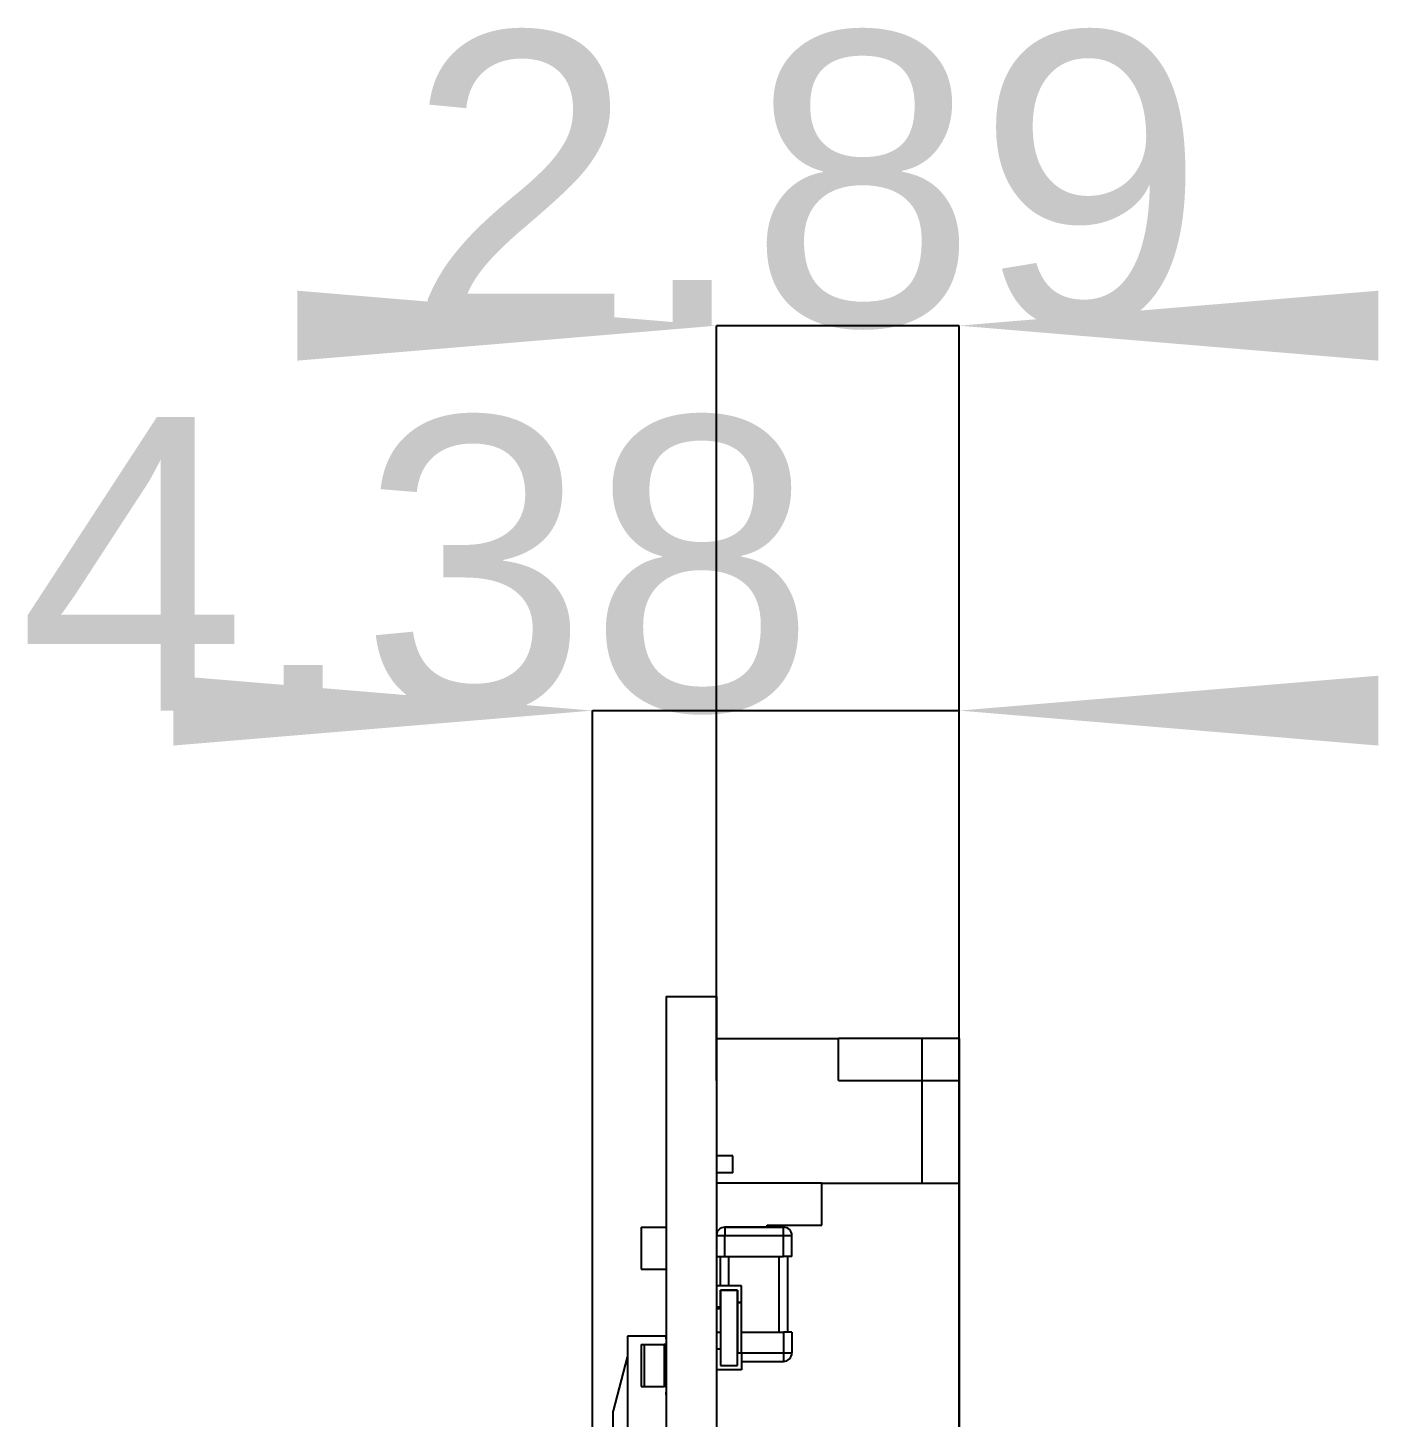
# Model space of a CAD drawing. Extents: x 78 to 182, y 87 to 136.
# Drawn here: x 165.7 to 181.81, y 118.93 to 135.5 of the extents above; entities that cross this region are included whole.
import ezdxf
from ezdxf.enums import TextEntityAlignment as Align

# ---------------------------------------------------------------- set-up
doc = ezdxf.new("R2010")
doc.units = 0
doc.layers.get('0').update_dxf_attribs({"linetype": 'CONTINUOUS'})
for name, color, linetype in [('Dimension006', 7, 'CONTINUOUS'), ('Dimension007', 7, 'CONTINUOUS'), ('View004', 7, 'CONTINUOUS')]:
    doc.layers.add(name, color=color, linetype=linetype)
doc.styles.get("Standard").update_dxf_attribs({"font": 'arial.ttf'})
doc.dimstyles.get("Standard").update_dxf_attribs({"dimscale": 0, "dimtxt": 2.5, "dimasz": 2.5, "dimexe": 1.25, "dimexo": 0.625, "dimtad": 1, "dimtxsty": 'STANDARD', "dimcen": 2.5, "dimazin": 3, "dimtfac": 1, "dimtmove": 0, "dimatfit": 3})

# ---------------------------------------------------------------- blocks, each defined once
blk = doc.blocks.new('*Dimension006')
at = {"color": 0}
for points in [[(168.918, 132.367), (168.918, 131.533), (173.918, 131.95)], [(181.812, 132.367), (181.812, 131.533), (176.812, 131.95)]]:
    blk.add_solid(points, dxfattribs=at)
at = {"layer": 'Dimension006'}
for p, q in [((173.918, 122.95), (173.918, 131.95)), ((176.812, 131.95), (173.918, 131.95)), ((176.812, 122.95), (176.812, 131.95))]:
    blk.add_line(p, q, dxfattribs=at)
blk.add_text('2.89', height=3.5, dxfattribs=at).set_placement((174.986, 131.95), align=Align.CENTER)
blk = doc.blocks.new('*Dimension007')
at = {"color": 0}
for points in [[(167.438, 127.776), (167.438, 126.943), (172.438, 127.36)], [(181.812, 127.776), (181.812, 126.943), (176.812, 127.36)]]:
    blk.add_solid(points, dxfattribs=at)
at = {"layer": 'Dimension007'}
for p, q in [((172.438, 111.45), (172.438, 127.36)), ((172.438, 127.36), (176.812, 127.36)), ((176.812, 118.674), (176.812, 127.36))]:
    blk.add_line(p, q, dxfattribs=at)
blk.add_text('4.38', height=3.5, dxfattribs=at).set_placement((170.348, 127.36), align=Align.CENTER)

msp = doc.modelspace()

# ---------------------------------------------------------------- linework, layer by layer
at = {"layer": 'View004'}
for p, q in [((173.317, 123.95), (173.917, 123.95)), ((173.317, 123.95), (173.317, 112.95)), ((173.317, 123.95), (173.917, 123.95)), ((173.317, 123.95), (173.317, 112.95)), ((173.317, 123.95), (173.317, 112.95)), ((173.917, 123.95), (173.917, 112.95)), ((173.917, 123.95), (173.917, 112.95)), ((173.918, 123.65), (173.918, 123.65)), ((173.918, 123.65), (173.918, 123.65)), ((173.317, 123.568), (173.317, 123.568)), ((173.317, 123.568), (173.317, 123.568)), ((173.917, 123.45), (173.918, 123.45)), ((173.917, 123.45), (173.918, 123.45)), ((173.918, 123.568), (173.918, 123.568)), ((173.918, 123.568), (173.918, 123.568)), ((173.918, 123.45), (175.373, 123.45)), ((173.918, 123.45), (175.373, 123.45)), ((176.373, 123.45), (175.373, 123.45)), ((175.373, 122.95), (175.373, 123.45)), ((176.373, 123.45), (175.373, 123.45)), ((175.373, 122.95), (175.373, 123.45)), ((176.812, 123.45), (176.373, 123.45)), ((176.373, 122.95), (176.373, 123.45)), ((176.812, 123.45), (176.373, 123.45)), ((176.373, 122.95), (176.373, 123.45)), ((176.812, 123.45), (176.812, 122.95)), ((176.812, 123.45), (176.812, 122.95)), ((175.373, 122.95), (176.373, 122.95)), ((175.373, 122.95), (176.373, 122.95)), ((176.373, 122.95), (176.812, 122.95)), ((176.373, 121.725), (176.373, 122.95)), ((176.373, 122.95), (176.812, 122.95)), ((176.373, 121.725), (176.373, 122.95)), ((176.812, 122.95), (176.812, 121.725)), ((176.812, 122.95), (176.812, 121.725)), ((173.317, 122.933), (173.317, 122.933)), ((173.317, 122.933), (173.317, 122.933)), ((173.317, 122.833), (173.317, 122.833)), ((173.317, 122.833), (173.317, 122.833)), ((173.918, 122.933), (173.918, 122.933)), ((173.918, 122.933), (173.918, 122.933)), ((173.918, 122.25), (173.918, 122.25)), ((173.918, 122.25), (173.918, 121.8)), ((173.918, 122.25), (173.918, 121.8)), ((173.918, 122.25), (173.918, 122.25)), ((173.918, 122.25), (173.918, 121.8)), ((173.918, 122.25), (173.918, 121.8)), ((173.918, 122.05), (173.917, 122.05)), ((173.918, 122.05), (173.917, 122.05)), ((174.113, 122.05), (173.918, 122.05)), ((174.113, 122.05), (173.918, 122.05)), ((174.113, 121.85), (174.113, 122.05)), ((174.113, 121.85), (174.113, 122.05)), ((173.918, 121.85), (173.917, 121.85)), ((173.918, 121.85), (173.917, 121.85)), ((174.113, 121.85), (173.918, 121.85)), ((174.113, 121.85), (173.918, 121.85)), ((173.918, 121.8), (173.918, 121.8)), ((173.918, 121.8), (173.918, 120.925)), ((173.918, 121.8), (173.918, 120.925)), ((173.918, 121.8), (173.918, 121.8)), ((173.918, 121.8), (173.918, 120.925)), ((173.918, 121.8), (173.918, 120.925)), ((173.918, 121.725), (173.917, 121.725)), ((173.918, 121.725), (173.917, 121.725)), ((173.923, 121.725), (173.918, 121.725)), ((173.923, 121.725), (173.918, 121.725)), ((175.173, 121.725), (173.923, 121.725)), ((175.173, 121.725), (173.923, 121.725)), ((175.173, 121.725), (176.812, 121.725)), ((175.173, 121.225), (175.173, 121.725)), ((175.173, 121.725), (176.812, 121.725)), ((175.173, 121.225), (175.173, 121.725)), ((176.812, 121.725), (176.812, 118.674)), ((176.812, 121.725), (176.812, 118.674)), ((173.018, 121.2), (173.018, 120.7)), ((173.018, 121.2), (173.317, 121.2)), ((173.018, 121.2), (173.018, 120.7)), ((173.018, 121.2), (173.317, 121.2)), ((173.317, 121.268), (173.317, 121.268)), ((173.317, 121.268), (173.317, 121.268)), ((173.317, 121.2), (173.317, 121.2)), ((173.317, 121.2), (173.317, 121.2)), ((174.018, 121.2), (174.718, 121.2)), ((174.718, 121.2), (174.018, 121.2)), ((174.018, 121.2), (174.718, 121.2)), ((174.718, 121.2), (174.018, 121.2)), ((174.018, 121.2), (174.718, 121.2)), ((174.718, 121.2), (174.018, 121.2)), ((174.018, 121.2), (174.718, 121.2)), ((174.718, 121.2), (174.018, 121.2)), ((174.018, 121.2), (174.718, 121.2)), ((174.718, 121.2), (174.018, 121.2)), ((174.018, 121.2), (174.718, 121.2)), ((174.718, 121.2), (174.018, 121.2)), ((174.523, 121.2), (174.523, 121.225)), ((174.523, 121.225), (175.173, 121.225)), ((174.523, 121.2), (174.523, 121.225)), ((174.523, 121.225), (175.173, 121.225)), ((174.018, 120.85), (174.018, 121.1)), ((174.018, 121.1), (174.718, 121.1)), ((174.018, 120.85), (174.018, 121.1)), ((174.018, 121.1), (174.718, 121.1)), ((174.018, 120.85), (174.018, 121.1)), ((174.018, 121.1), (174.718, 121.1)), ((174.018, 120.85), (174.018, 121.1)), ((174.018, 121.1), (174.718, 121.1)), ((174.018, 120.85), (174.018, 121.1)), ((174.018, 121.1), (174.718, 121.1)), ((174.018, 120.85), (174.018, 121.1)), ((174.018, 121.1), (174.718, 121.1)), ((174.718, 120.85), (174.718, 121.1)), ((174.718, 120.85), (174.718, 121.1)), ((174.718, 120.85), (174.718, 121.1)), ((174.718, 120.85), (174.718, 121.1)), ((174.718, 120.85), (174.718, 121.1)), ((174.718, 120.85), (174.718, 121.1)), ((174.817, 120.85), (174.817, 121.1)), ((174.817, 120.85), (174.817, 121.1)), ((174.817, 120.85), (174.817, 121.1)), ((174.817, 120.85), (174.817, 121.1)), ((174.817, 120.85), (174.817, 121.1)), ((174.817, 120.85), (174.817, 121.1)), ((173.918, 120.925), (173.918, 120.925)), ((173.918, 120.925), (173.918, 120.925)), ((173.918, 120.925), (173.918, 120.925)), ((173.918, 120.925), (173.918, 120.925)), ((173.918, 120.925), (173.918, 120.275)), ((173.918, 120.925), (173.918, 120.275)), ((173.918, 120.925), (173.918, 120.925)), ((173.918, 120.925), (173.918, 120.925)), ((173.918, 120.925), (173.918, 120.925)), ((173.918, 120.925), (173.918, 120.925)), ((173.918, 120.925), (173.918, 120.275)), ((173.918, 120.925), (173.918, 120.275)), ((173.968, 120.5), (173.968, 120.85)), ((173.968, 120.5), (173.968, 120.85)), ((173.968, 120.5), (173.968, 120.85)), ((173.968, 120.5), (173.968, 120.85)), ((174.018, 120.85), (174.718, 120.85)), ((174.018, 120.85), (174.718, 120.85)), ((174.018, 120.85), (174.718, 120.85)), ((174.018, 120.85), (174.718, 120.85)), ((174.018, 120.85), (174.718, 120.85)), ((174.018, 120.85), (174.718, 120.85)), ((174.067, 120.5), (174.067, 120.85)), ((174.067, 120.5), (174.067, 120.85)), ((174.667, 119.95), (174.667, 120.85)), ((174.667, 119.95), (174.667, 120.85)), ((174.768, 119.95), (174.768, 120.85)), ((174.768, 119.95), (174.768, 120.85)), ((173.018, 120.7), (173.317, 120.7)), ((173.018, 120.7), (173.317, 120.7)), ((173.317, 120.7), (173.317, 120.7)), ((173.317, 120.7), (173.317, 120.7)), ((173.317, 120.633), (173.317, 120.633)), ((173.317, 120.633), (173.317, 120.633)), ((173.317, 120.568), (173.317, 120.568)), ((173.317, 120.568), (173.317, 120.568)), ((173.918, 120.5), (173.917, 120.5)), ((173.918, 120.5), (173.917, 120.5)), ((173.918, 120.5), (173.917, 120.5)), ((173.918, 120.5), (173.917, 120.5)), ((174.218, 120.5), (173.918, 120.5)), ((174.218, 120.5), (173.918, 120.5)), ((174.218, 120.5), (173.918, 120.5)), ((174.218, 120.5), (173.918, 120.5)), ((174.218, 120.3), (174.218, 120.5)), ((174.218, 120.5), (174.218, 120.5)), ((174.218, 120.3), (174.218, 120.5)), ((174.218, 120.5), (174.218, 120.5)), ((173.968, 120.25), (173.968, 120.45)), ((173.968, 120.45), (174.167, 120.45)), ((174.167, 120.45), (173.968, 120.45)), ((173.968, 120.45), (173.968, 119.55)), ((173.968, 120.25), (173.968, 120.45)), ((173.968, 120.45), (174.167, 120.45)), ((174.167, 120.45), (173.968, 120.45)), ((173.968, 120.45), (173.968, 119.55)), ((174.167, 120.45), (174.167, 120.3)), ((174.167, 119.55), (174.167, 120.45)), ((174.167, 120.45), (174.167, 120.3)), ((174.167, 119.55), (174.167, 120.45)), ((174.167, 120.3), (174.218, 120.3)), ((174.218, 120.3), (174.167, 120.3)), ((174.167, 120.3), (174.167, 119.7)), ((174.167, 120.3), (174.218, 120.3)), ((174.218, 120.3), (174.167, 120.3)), ((174.167, 120.3), (174.167, 119.7)), ((174.218, 119.7), (174.218, 120.3)), ((174.218, 119.7), (174.218, 120.3)), ((173.917, 120.25), (173.968, 120.25)), ((173.917, 120.25), (173.968, 120.25)), ((173.918, 120.225), (173.917, 120.225)), ((173.918, 120.225), (173.917, 120.225)), ((173.918, 120.275), (173.918, 120.275)), ((173.918, 120.275), (173.918, 120.275)), ((173.918, 120.25), (173.918, 120.175)), ((173.918, 120.25), (173.918, 120.175)), ((173.918, 120.25), (173.918, 120.175)), ((173.918, 120.25), (173.918, 120.175)), ((173.968, 120.225), (173.918, 120.225)), ((173.968, 120.225), (173.918, 120.225)), ((173.918, 120.175), (173.918, 120.175)), ((173.918, 120.175), (173.918, 120.175)), ((173.918, 120.1), (173.918, 120.1)), ((173.918, 120.1), (173.918, 119.75)), ((173.918, 120.1), (173.918, 119.75)), ((173.918, 120.1), (173.918, 120.1)), ((173.918, 120.1), (173.918, 119.75)), ((173.918, 120.1), (173.918, 119.75)), ((173.317, 119.9), (172.857, 119.9)), ((172.857, 119.9), (172.857, 117.3)), ((173.317, 119.9), (172.857, 119.9)), ((172.857, 119.9), (172.857, 117.3)), ((173.018, 119.8), (173.056, 119.8)), ((173.018, 119.8), (173.018, 119.3)), ((173.018, 119.8), (173.056, 119.8)), ((173.018, 119.8), (173.018, 119.3)), ((173.056, 119.8), (173.296, 119.8)), ((173.056, 119.8), (173.056, 119.3)), ((173.056, 119.8), (173.296, 119.8)), ((173.056, 119.8), (173.056, 119.3)), ((173.296, 119.8), (173.296, 119.3)), ((173.296, 119.8), (173.296, 119.3)), ((173.317, 119.933), (173.317, 119.933)), ((173.317, 119.933), (173.317, 119.933)), ((173.317, 119.9), (173.317, 119.9)), ((173.317, 119.9), (173.317, 119.9)), ((173.317, 119.9), (173.317, 119.9)), ((173.317, 119.9), (173.317, 119.9)), ((173.317, 119.868), (173.317, 119.868)), ((173.317, 119.868), (173.317, 119.868)), ((174.218, 119.95), (174.718, 119.95)), ((174.218, 119.95), (174.718, 119.95)), ((174.218, 119.95), (174.718, 119.95)), ((174.218, 119.95), (174.718, 119.95)), ((174.218, 119.95), (174.718, 119.95)), ((174.218, 119.95), (174.718, 119.95)), ((174.718, 119.95), (174.718, 119.7)), ((174.718, 119.95), (174.718, 119.7)), ((174.718, 119.95), (174.718, 119.7)), ((174.718, 119.95), (174.718, 119.7)), ((174.718, 119.95), (174.718, 119.7)), ((174.718, 119.95), (174.718, 119.7)), ((174.817, 119.95), (174.817, 119.7)), ((174.817, 119.95), (174.817, 119.7)), ((174.817, 119.95), (174.817, 119.7)), ((174.817, 119.95), (174.817, 119.7)), ((174.817, 119.95), (174.817, 119.7)), ((174.817, 119.95), (174.817, 119.7)), ((172.688, 119.01), (172.857, 119.65)), ((172.688, 119.01), (172.857, 119.65)), ((173.917, 119.75), (173.968, 119.75)), ((173.917, 119.75), (173.968, 119.75)), ((173.917, 119.75), (173.968, 119.75)), ((173.917, 119.75), (173.968, 119.75)), ((173.918, 119.725), (173.918, 119.725)), ((173.918, 119.725), (173.918, 119.075)), ((173.918, 119.725), (173.918, 119.075)), ((173.918, 119.725), (173.918, 119.725)), ((173.918, 119.725), (173.918, 119.075)), ((173.918, 119.725), (173.918, 119.075)), ((173.968, 119.75), (173.968, 119.55)), ((173.968, 119.75), (173.968, 119.55)), ((174.167, 119.55), (174.167, 119.7)), ((174.167, 119.7), (174.218, 119.7)), ((174.167, 119.7), (174.218, 119.7)), ((174.167, 119.55), (174.167, 119.7)), ((174.167, 119.7), (174.218, 119.7)), ((174.167, 119.7), (174.218, 119.7)), ((174.218, 119.7), (174.218, 119.5)), ((174.218, 119.7), (174.218, 119.5)), ((174.218, 119.7), (174.718, 119.7)), ((174.218, 119.7), (174.718, 119.7)), ((174.218, 119.7), (174.718, 119.7)), ((174.218, 119.7), (174.718, 119.7)), ((174.218, 119.7), (174.718, 119.7)), ((174.218, 119.7), (174.718, 119.7)), ((173.918, 119.5), (173.917, 119.5)), ((173.918, 119.5), (173.917, 119.5)), ((174.218, 119.5), (173.918, 119.5)), ((174.218, 119.5), (173.918, 119.5)), ((173.968, 119.55), (174.167, 119.55)), ((173.968, 119.55), (174.167, 119.55)), ((173.968, 119.55), (174.167, 119.55)), ((173.968, 119.55), (174.167, 119.55)), ((174.218, 119.6), (174.718, 119.6)), ((174.218, 119.6), (174.718, 119.6)), ((174.218, 119.6), (174.718, 119.6)), ((174.218, 119.6), (174.718, 119.6)), ((174.218, 119.6), (174.718, 119.6)), ((174.218, 119.6), (174.718, 119.6)), ((173.018, 119.3), (173.056, 119.3)), ((173.018, 119.3), (173.056, 119.3)), ((173.056, 119.3), (173.296, 119.3)), ((173.056, 119.3), (173.296, 119.3)), ((173.317, 119.233), (173.317, 119.233)), ((173.317, 119.233), (173.317, 119.233)), ((173.317, 119.2), (173.317, 119.2)), ((173.317, 119.2), (173.317, 119.2)), ((173.918, 119.075), (173.918, 119.075)), ((173.918, 119.075), (173.918, 119)), ((173.918, 119.075), (173.918, 119)), ((173.918, 119.075), (173.918, 119.075)), ((173.918, 119.075), (173.918, 119)), ((173.918, 119.075), (173.918, 119)), ((173.918, 119), (173.918, 119)), ((173.918, 119), (173.918, 119))]:
    msp.add_line(p, q, dxfattribs=at)
for centre, start, end in [((174.018, 121.1), 90, 176.6), ((174.018, 121.1), 90, 176.6), ((174.018, 121.1), 90, 176.6), ((174.018, 121.1), 90, 176.6), ((174.018, 121.1), 90, 176.6), ((174.018, 121.1), 90, 176.6), ((174.718, 121.1), 0, 90), ((174.718, 121.1), 0, 90), ((174.718, 121.1), 0, 90), ((174.718, 121.1), 0, 90), ((174.718, 121.1), 0, 90), ((174.718, 121.1), 0, 90), ((174.718, 121.1), 0, 90), ((174.718, 121.1), 0, 90), ((174.018, 121.1), 179.744, 180), ((174.018, 121.1), 179.744, 180), ((174.018, 121.1), 179.744, 180), ((174.018, 121.1), 179.744, 180), ((174.018, 121.1), 179.744, 180), ((174.018, 121.1), 179.744, 180), ((174.718, 119.7), -90, 0), ((174.718, 119.7), -90, 0), ((174.718, 119.7), -90, 0), ((174.718, 119.7), -90, 0), ((174.718, 119.7), -90, 0), ((174.718, 119.7), -90, 0), ((174.718, 119.7), -90, 0), ((174.718, 119.7), -90, 0), ((174.718, 119.7), -90, 0), ((174.718, 119.7), -90, 0), ((174.718, 119.7), -90, 0), ((174.718, 119.7), -90, 0)]:
    msp.add_arc(centre, 0.1, start, end, dxfattribs=at)
for points, degree, knots in [([(173.317, 123.568), (173.317, 123.564), (173.317, 123.56), (173.317, 123.548), (173.317, 123.536), (173.317, 123.517), (173.317, 123.498), (173.317, 123.473), (173.317, 123.448), (173.317, 123.418), (173.317, 123.388), (173.317, 123.322), (173.317, 123.25), (173.317, 123.215), (173.317, 123.179), (173.317, 123.11), (173.317, 123.052), (173.317, 123.027), (173.317, 123.002), (173.317, 122.983), (173.317, 122.964), (173.317, 122.952), (173.317, 122.94), (173.317, 122.936), (173.317, 122.933)], 2, [0, 0, 0, 0.224399, 0.224399, 0.448799, 0.448799, 0.673198, 0.673198, 0.897598, 0.897598, 1.122, 1.122, 1.5708, 1.5708, 1.7952, 1.7952, 2.24399, 2.24399, 2.46839, 2.46839, 2.69279, 2.69279, 2.91719, 2.91719, 3.14159, 3.14159, 3.14159]), ([(173.317, 123.568), (173.317, 123.564), (173.317, 123.56), (173.317, 123.548), (173.317, 123.536), (173.317, 123.517), (173.317, 123.498), (173.317, 123.473), (173.317, 123.448), (173.317, 123.418), (173.317, 123.388), (173.317, 123.322), (173.317, 123.25), (173.317, 123.215), (173.317, 123.179), (173.317, 123.11), (173.317, 123.052), (173.317, 123.027), (173.317, 123.002), (173.317, 122.983), (173.317, 122.964), (173.317, 122.952), (173.317, 122.94), (173.317, 122.936), (173.317, 122.933)], 2, [0, 0, 0, 0.224399, 0.224399, 0.448799, 0.448799, 0.673198, 0.673198, 0.897598, 0.897598, 1.122, 1.122, 1.5708, 1.5708, 1.7952, 1.7952, 2.24399, 2.24399, 2.46839, 2.46839, 2.69279, 2.69279, 2.91719, 2.91719, 3.14159, 3.14159, 3.14159]), ([(173.317, 123.568), (173.317, 123.564), (173.317, 123.56), (173.317, 123.548), (173.317, 123.536), (173.317, 123.517), (173.317, 123.498), (173.317, 123.473), (173.317, 123.448), (173.317, 123.418), (173.317, 123.388), (173.317, 123.322), (173.317, 123.25), (173.317, 123.215), (173.317, 123.179), (173.317, 123.11), (173.317, 123.052), (173.317, 123.027), (173.317, 123.002), (173.317, 122.983), (173.317, 122.964), (173.317, 122.952), (173.317, 122.94), (173.317, 122.936), (173.317, 122.933)], 2, [0, 0, 0, 0.224399, 0.224399, 0.448799, 0.448799, 0.673198, 0.673198, 0.897598, 0.897598, 1.122, 1.122, 1.5708, 1.5708, 1.7952, 1.7952, 2.24399, 2.24399, 2.46839, 2.46839, 2.69279, 2.69279, 2.91719, 2.91719, 3.14159, 3.14159, 3.14159]), ([(173.317, 123.568), (173.317, 123.564), (173.317, 123.56), (173.317, 123.548), (173.317, 123.536), (173.317, 123.517), (173.317, 123.498), (173.317, 123.473), (173.317, 123.448), (173.317, 123.418), (173.317, 123.388), (173.317, 123.322), (173.317, 123.25), (173.317, 123.215), (173.317, 123.179), (173.317, 123.11), (173.317, 123.052), (173.317, 123.027), (173.317, 123.002), (173.317, 122.983), (173.317, 122.964), (173.317, 122.952), (173.317, 122.94), (173.317, 122.936), (173.317, 122.933)], 2, [0, 0, 0, 0.224399, 0.224399, 0.448799, 0.448799, 0.673198, 0.673198, 0.897598, 0.897598, 1.122, 1.122, 1.5708, 1.5708, 1.7952, 1.7952, 2.24399, 2.24399, 2.46839, 2.46839, 2.69279, 2.69279, 2.91719, 2.91719, 3.14159, 3.14159, 3.14159]), ([(173.918, 123.568), (173.918, 123.564), (173.918, 123.56), (173.918, 123.548), (173.918, 123.536), (173.918, 123.517), (173.918, 123.498), (173.918, 123.473), (173.918, 123.448), (173.918, 123.418), (173.918, 123.388), (173.918, 123.322), (173.918, 123.25), (173.918, 123.215), (173.918, 123.179), (173.918, 123.11), (173.918, 123.052), (173.918, 123.027), (173.918, 123.002), (173.918, 122.983), (173.918, 122.964), (173.918, 122.952), (173.918, 122.94), (173.918, 122.936), (173.918, 122.933)], 2, [0, 0, 0, 0.224399, 0.224399, 0.448799, 0.448799, 0.673198, 0.673198, 0.897598, 0.897598, 1.122, 1.122, 1.5708, 1.5708, 1.7952, 1.7952, 2.24399, 2.24399, 2.46839, 2.46839, 2.69279, 2.69279, 2.91719, 2.91719, 3.14159, 3.14159, 3.14159]), ([(173.918, 123.568), (173.918, 123.564), (173.918, 123.56), (173.918, 123.548), (173.918, 123.536), (173.918, 123.517), (173.918, 123.498), (173.918, 123.473), (173.918, 123.448), (173.918, 123.418), (173.918, 123.388), (173.918, 123.322), (173.918, 123.25), (173.918, 123.215), (173.918, 123.179), (173.918, 123.11), (173.918, 123.052), (173.918, 123.027), (173.918, 123.002), (173.918, 122.983), (173.918, 122.964), (173.918, 122.952), (173.918, 122.94), (173.918, 122.936), (173.918, 122.933)], 2, [0, 0, 0, 0.224399, 0.224399, 0.448799, 0.448799, 0.673198, 0.673198, 0.897598, 0.897598, 1.122, 1.122, 1.5708, 1.5708, 1.7952, 1.7952, 2.24399, 2.24399, 2.46839, 2.46839, 2.69279, 2.69279, 2.91719, 2.91719, 3.14159, 3.14159, 3.14159]), ([(173.918, 123.568), (173.918, 123.564), (173.918, 123.56), (173.918, 123.548), (173.918, 123.536), (173.918, 123.517), (173.918, 123.498), (173.918, 123.473), (173.918, 123.448), (173.918, 123.418), (173.918, 123.388), (173.918, 123.322), (173.918, 123.25), (173.918, 123.215), (173.918, 123.179), (173.918, 123.11), (173.918, 123.052), (173.918, 123.027), (173.918, 123.002), (173.918, 122.983), (173.918, 122.964), (173.918, 122.952), (173.918, 122.94), (173.918, 122.936), (173.918, 122.933)], 2, [0, 0, 0, 0.224399, 0.224399, 0.448799, 0.448799, 0.673198, 0.673198, 0.897598, 0.897598, 1.122, 1.122, 1.5708, 1.5708, 1.7952, 1.7952, 2.24399, 2.24399, 2.46839, 2.46839, 2.69279, 2.69279, 2.91719, 2.91719, 3.14159, 3.14159, 3.14159]), ([(173.918, 123.568), (173.918, 123.564), (173.918, 123.56), (173.918, 123.548), (173.918, 123.536), (173.918, 123.517), (173.918, 123.498), (173.918, 123.473), (173.918, 123.448), (173.918, 123.418), (173.918, 123.388), (173.918, 123.322), (173.918, 123.25), (173.918, 123.215), (173.918, 123.179), (173.918, 123.11), (173.918, 123.052), (173.918, 123.027), (173.918, 123.002), (173.918, 122.983), (173.918, 122.964), (173.918, 122.952), (173.918, 122.94), (173.918, 122.936), (173.918, 122.933)], 2, [0, 0, 0, 0.224399, 0.224399, 0.448799, 0.448799, 0.673198, 0.673198, 0.897598, 0.897598, 1.122, 1.122, 1.5708, 1.5708, 1.7952, 1.7952, 2.24399, 2.24399, 2.46839, 2.46839, 2.69279, 2.69279, 2.91719, 2.91719, 3.14159, 3.14159, 3.14159]), ([(173.317, 121.268), (173.317, 121.264), (173.317, 121.26), (173.317, 121.248), (173.317, 121.236), (173.317, 121.217), (173.317, 121.198), (173.317, 121.173), (173.317, 121.148), (173.317, 121.118), (173.317, 121.088), (173.317, 121.022), (173.317, 120.95), (173.317, 120.915), (173.317, 120.879), (173.317, 120.81), (173.317, 120.752), (173.317, 120.727), (173.317, 120.702), (173.317, 120.683), (173.317, 120.664), (173.317, 120.652), (173.317, 120.64), (173.317, 120.636), (173.317, 120.633)], 2, [0, 0, 0, 0.224399, 0.224399, 0.448799, 0.448799, 0.673198, 0.673198, 0.897598, 0.897598, 1.122, 1.122, 1.5708, 1.5708, 1.7952, 1.7952, 2.24399, 2.24399, 2.46839, 2.46839, 2.69279, 2.69279, 2.91719, 2.91719, 3.14159, 3.14159, 3.14159]), ([(173.317, 121.268), (173.317, 121.264), (173.317, 121.26), (173.317, 121.248), (173.317, 121.236), (173.317, 121.217), (173.317, 121.198), (173.317, 121.173), (173.317, 121.148), (173.317, 121.118), (173.317, 121.088), (173.317, 121.022), (173.317, 120.95), (173.317, 120.915), (173.317, 120.879), (173.317, 120.81), (173.317, 120.752), (173.317, 120.727), (173.317, 120.702), (173.317, 120.683), (173.317, 120.664), (173.317, 120.652), (173.317, 120.64), (173.317, 120.636), (173.317, 120.633)], 2, [0, 0, 0, 0.224399, 0.224399, 0.448799, 0.448799, 0.673198, 0.673198, 0.897598, 0.897598, 1.122, 1.122, 1.5708, 1.5708, 1.7952, 1.7952, 2.24399, 2.24399, 2.46839, 2.46839, 2.69279, 2.69279, 2.91719, 2.91719, 3.14159, 3.14159, 3.14159]), ([(173.317, 121.268), (173.317, 121.264), (173.317, 121.26), (173.317, 121.248), (173.317, 121.236), (173.317, 121.217), (173.317, 121.198), (173.317, 121.173), (173.317, 121.148), (173.317, 121.118), (173.317, 121.088), (173.317, 121.022), (173.317, 120.95), (173.317, 120.915), (173.317, 120.879), (173.317, 120.81), (173.317, 120.752), (173.317, 120.727), (173.317, 120.702), (173.317, 120.683), (173.317, 120.664), (173.317, 120.652), (173.317, 120.64), (173.317, 120.636), (173.317, 120.633)], 2, [0, 0, 0, 0.224399, 0.224399, 0.448799, 0.448799, 0.673198, 0.673198, 0.897598, 0.897598, 1.122, 1.122, 1.5708, 1.5708, 1.7952, 1.7952, 2.24399, 2.24399, 2.46839, 2.46839, 2.69279, 2.69279, 2.91719, 2.91719, 3.14159, 3.14159, 3.14159]), ([(173.317, 121.268), (173.317, 121.264), (173.317, 121.26), (173.317, 121.248), (173.317, 121.236), (173.317, 121.217), (173.317, 121.198), (173.317, 121.173), (173.317, 121.148), (173.317, 121.118), (173.317, 121.088), (173.317, 121.022), (173.317, 120.95), (173.317, 120.915), (173.317, 120.879), (173.317, 120.81), (173.317, 120.752), (173.317, 120.727), (173.317, 120.702), (173.317, 120.683), (173.317, 120.664), (173.317, 120.652), (173.317, 120.64), (173.317, 120.636), (173.317, 120.633)], 2, [0, 0, 0, 0.224399, 0.224399, 0.448799, 0.448799, 0.673198, 0.673198, 0.897598, 0.897598, 1.122, 1.122, 1.5708, 1.5708, 1.7952, 1.7952, 2.24399, 2.24399, 2.46839, 2.46839, 2.69279, 2.69279, 2.91719, 2.91719, 3.14159, 3.14159, 3.14159]), ([(173.317, 120.568), (173.317, 120.564), (173.317, 120.56), (173.317, 120.548), (173.317, 120.536), (173.317, 120.517), (173.317, 120.498), (173.317, 120.473), (173.317, 120.448), (173.317, 120.418), (173.317, 120.388), (173.317, 120.322), (173.317, 120.25), (173.317, 120.215), (173.317, 120.179), (173.317, 120.11), (173.317, 120.052), (173.317, 120.027), (173.317, 120.002), (173.317, 119.983), (173.317, 119.964), (173.317, 119.952), (173.317, 119.94), (173.317, 119.936), (173.317, 119.933)], 2, [0, 0, 0, 0.224399, 0.224399, 0.448799, 0.448799, 0.673198, 0.673198, 0.897598, 0.897598, 1.122, 1.122, 1.5708, 1.5708, 1.7952, 1.7952, 2.24399, 2.24399, 2.46839, 2.46839, 2.69279, 2.69279, 2.91719, 2.91719, 3.14159, 3.14159, 3.14159]), ([(173.317, 120.568), (173.317, 120.564), (173.317, 120.56), (173.317, 120.548), (173.317, 120.536), (173.317, 120.517), (173.317, 120.498), (173.317, 120.473), (173.317, 120.448), (173.317, 120.418), (173.317, 120.388), (173.317, 120.322), (173.317, 120.25), (173.317, 120.215), (173.317, 120.179), (173.317, 120.11), (173.317, 120.052), (173.317, 120.027), (173.317, 120.002), (173.317, 119.983), (173.317, 119.964), (173.317, 119.952), (173.317, 119.94), (173.317, 119.936), (173.317, 119.933)], 2, [0, 0, 0, 0.224399, 0.224399, 0.448799, 0.448799, 0.673198, 0.673198, 0.897598, 0.897598, 1.122, 1.122, 1.5708, 1.5708, 1.7952, 1.7952, 2.24399, 2.24399, 2.46839, 2.46839, 2.69279, 2.69279, 2.91719, 2.91719, 3.14159, 3.14159, 3.14159]), ([(173.317, 120.568), (173.317, 120.564), (173.317, 120.56), (173.317, 120.548), (173.317, 120.536), (173.317, 120.517), (173.317, 120.498), (173.317, 120.473), (173.317, 120.448), (173.317, 120.418), (173.317, 120.388), (173.317, 120.322), (173.317, 120.25), (173.317, 120.215), (173.317, 120.179), (173.317, 120.11), (173.317, 120.052), (173.317, 120.027), (173.317, 120.002), (173.317, 119.983), (173.317, 119.964), (173.317, 119.952), (173.317, 119.94), (173.317, 119.936), (173.317, 119.933)], 2, [0, 0, 0, 0.224399, 0.224399, 0.448799, 0.448799, 0.673198, 0.673198, 0.897598, 0.897598, 1.122, 1.122, 1.5708, 1.5708, 1.7952, 1.7952, 2.24399, 2.24399, 2.46839, 2.46839, 2.69279, 2.69279, 2.91719, 2.91719, 3.14159, 3.14159, 3.14159]), ([(173.317, 120.568), (173.317, 120.564), (173.317, 120.56), (173.317, 120.548), (173.317, 120.536), (173.317, 120.517), (173.317, 120.498), (173.317, 120.473), (173.317, 120.448), (173.317, 120.418), (173.317, 120.388), (173.317, 120.322), (173.317, 120.25), (173.317, 120.215), (173.317, 120.179), (173.317, 120.11), (173.317, 120.052), (173.317, 120.027), (173.317, 120.002), (173.317, 119.983), (173.317, 119.964), (173.317, 119.952), (173.317, 119.94), (173.317, 119.936), (173.317, 119.933)], 2, [0, 0, 0, 0.224399, 0.224399, 0.448799, 0.448799, 0.673198, 0.673198, 0.897598, 0.897598, 1.122, 1.122, 1.5708, 1.5708, 1.7952, 1.7952, 2.24399, 2.24399, 2.46839, 2.46839, 2.69279, 2.69279, 2.91719, 2.91719, 3.14159, 3.14159, 3.14159]), ([(173.317, 119.868), (173.317, 119.864), (173.317, 119.86), (173.317, 119.848), (173.317, 119.836), (173.317, 119.817), (173.317, 119.798), (173.317, 119.773), (173.317, 119.748), (173.317, 119.718), (173.317, 119.688), (173.317, 119.622), (173.317, 119.55), (173.317, 119.515), (173.317, 119.479), (173.317, 119.41), (173.317, 119.352), (173.317, 119.327), (173.317, 119.302), (173.317, 119.283), (173.317, 119.264), (173.317, 119.252), (173.317, 119.24), (173.317, 119.236), (173.317, 119.233)], 2, [0, 0, 0, 0.224399, 0.224399, 0.448799, 0.448799, 0.673198, 0.673198, 0.897598, 0.897598, 1.122, 1.122, 1.5708, 1.5708, 1.7952, 1.7952, 2.24399, 2.24399, 2.46839, 2.46839, 2.69279, 2.69279, 2.91719, 2.91719, 3.14159, 3.14159, 3.14159]), ([(173.317, 119.868), (173.317, 119.864), (173.317, 119.86), (173.317, 119.848), (173.317, 119.836), (173.317, 119.817), (173.317, 119.798), (173.317, 119.773), (173.317, 119.748), (173.317, 119.718), (173.317, 119.688), (173.317, 119.622), (173.317, 119.55), (173.317, 119.515), (173.317, 119.479), (173.317, 119.41), (173.317, 119.352), (173.317, 119.327), (173.317, 119.302), (173.317, 119.283), (173.317, 119.264), (173.317, 119.252), (173.317, 119.24), (173.317, 119.236), (173.317, 119.233)], 2, [0, 0, 0, 0.224399, 0.224399, 0.448799, 0.448799, 0.673198, 0.673198, 0.897598, 0.897598, 1.122, 1.122, 1.5708, 1.5708, 1.7952, 1.7952, 2.24399, 2.24399, 2.46839, 2.46839, 2.69279, 2.69279, 2.91719, 2.91719, 3.14159, 3.14159, 3.14159]), ([(173.317, 119.868), (173.317, 119.864), (173.317, 119.86), (173.317, 119.848), (173.317, 119.836), (173.317, 119.817), (173.317, 119.798), (173.317, 119.773), (173.317, 119.748), (173.317, 119.718), (173.317, 119.688), (173.317, 119.622), (173.317, 119.55), (173.317, 119.515), (173.317, 119.479), (173.317, 119.41), (173.317, 119.352), (173.317, 119.327), (173.317, 119.302), (173.317, 119.283), (173.317, 119.264), (173.317, 119.252), (173.317, 119.24), (173.317, 119.236), (173.317, 119.233)], 2, [0, 0, 0, 0.224399, 0.224399, 0.448799, 0.448799, 0.673198, 0.673198, 0.897598, 0.897598, 1.122, 1.122, 1.5708, 1.5708, 1.7952, 1.7952, 2.24399, 2.24399, 2.46839, 2.46839, 2.69279, 2.69279, 2.91719, 2.91719, 3.14159, 3.14159, 3.14159]), ([(173.317, 119.868), (173.317, 119.864), (173.317, 119.86), (173.317, 119.848), (173.317, 119.836), (173.317, 119.817), (173.317, 119.798), (173.317, 119.773), (173.317, 119.748), (173.317, 119.718), (173.317, 119.688), (173.317, 119.622), (173.317, 119.55), (173.317, 119.515), (173.317, 119.479), (173.317, 119.41), (173.317, 119.352), (173.317, 119.327), (173.317, 119.302), (173.317, 119.283), (173.317, 119.264), (173.317, 119.252), (173.317, 119.24), (173.317, 119.236), (173.317, 119.233)], 2, [0, 0, 0, 0.224399, 0.224399, 0.448799, 0.448799, 0.673198, 0.673198, 0.897598, 0.897598, 1.122, 1.122, 1.5708, 1.5708, 1.7952, 1.7952, 2.24399, 2.24399, 2.46839, 2.46839, 2.69279, 2.69279, 2.91719, 2.91719, 3.14159, 3.14159, 3.14159]), ([(172.688, 118.6), (172.687, 118.708), (172.688, 118.814), (172.687, 118.89), (172.688, 118.966), (172.687, 119.01), (172.688, 119.01)], 3, [0, 0, 0, 0, 0.785398, 0.785398, 0.785398, 1.5708, 1.5708, 1.5708, 1.5708]), ([(172.688, 118.6), (172.687, 118.708), (172.688, 118.814), (172.687, 118.89), (172.688, 118.966), (172.687, 119.01), (172.688, 119.01)], 3, [0, 0, 0, 0, 0.785398, 0.785398, 0.785398, 1.5708, 1.5708, 1.5708, 1.5708])]:
    msp.add_open_spline(points, degree=degree, knots=knots, dxfattribs=at)
for points, degree in [([(173.317, 122.933), (173.317, 122.835), (173.317, 122.833)], 2), ([(173.317, 122.933), (173.317, 122.835), (173.317, 122.833)], 2), ([(173.317, 122.933), (173.317, 122.835), (173.317, 122.833)], 2), ([(173.317, 122.933), (173.317, 122.835), (173.317, 122.833)], 2), ([(174.018, 121.2), (174.017, 121.201), (174.018, 121.153), (174.018, 121.1)], 3), ([(174.018, 121.2), (174.017, 121.201), (174.018, 121.153), (174.018, 121.1)], 3), ([(174.018, 121.2), (174.017, 121.201), (174.018, 121.153), (174.018, 121.1)], 3), ([(174.018, 121.2), (174.017, 121.201), (174.018, 121.153), (174.018, 121.1)], 3), ([(174.018, 121.2), (174.017, 121.201), (174.018, 121.153), (174.018, 121.1)], 3), ([(174.018, 121.2), (174.017, 121.201), (174.018, 121.153), (174.018, 121.1)], 3), ([(174.717, 121.1), (174.718, 121.153), (174.717, 121.201), (174.718, 121.2)], 3), ([(174.717, 121.1), (174.718, 121.153), (174.717, 121.201), (174.718, 121.2)], 3), ([(174.717, 121.1), (174.718, 121.153), (174.717, 121.201), (174.718, 121.2)], 3), ([(174.717, 121.1), (174.718, 121.153), (174.717, 121.201), (174.718, 121.2)], 3), ([(174.718, 121.1), (174.718, 121.153), (174.718, 121.201), (174.718, 121.2)], 3), ([(174.718, 121.1), (174.718, 121.153), (174.718, 121.201), (174.718, 121.2)], 3), ([(173.917, 121.1), (173.918, 121.1)], 1), ([(173.917, 121.1), (173.918, 121.1)], 1), ([(173.917, 121.1), (173.918, 121.1)], 1), ([(173.917, 121.1), (173.918, 121.1)], 1), ([(173.917, 121.1), (173.918, 121.1)], 1), ([(173.917, 121.1), (173.918, 121.1)], 1), ([(173.918, 121.1), (173.92, 121.1), (173.966, 121.1), (174.018, 121.1)], 3), ([(173.918, 121.1), (173.92, 121.1), (173.966, 121.1), (174.018, 121.1)], 3), ([(173.918, 121.1), (173.92, 121.1), (173.966, 121.1), (174.018, 121.1)], 3), ([(173.918, 121.1), (173.92, 121.1), (173.966, 121.1), (174.018, 121.1)], 3), ([(173.918, 121.1), (173.92, 121.1), (173.966, 121.1), (174.018, 121.1)], 3), ([(173.918, 121.1), (173.92, 121.1), (173.966, 121.1), (174.018, 121.1)], 3), ([(174.717, 121.1), (174.771, 121.1), (174.819, 121.1), (174.817, 121.1)], 3), ([(174.717, 121.1), (174.771, 121.1), (174.819, 121.1), (174.817, 121.1)], 3), ([(174.717, 121.1), (174.771, 121.1), (174.819, 121.1), (174.817, 121.1)], 3), ([(174.717, 121.1), (174.771, 121.1), (174.819, 121.1), (174.817, 121.1)], 3), ([(174.717, 121.1), (174.771, 121.1), (174.819, 121.1), (174.817, 121.1)], 3), ([(174.717, 121.1), (174.771, 121.1), (174.819, 121.1), (174.817, 121.1)], 3), ([(173.917, 120.85), (173.918, 120.85)], 1), ([(173.917, 120.85), (173.918, 120.85)], 1), ([(173.917, 120.85), (173.918, 120.85)], 1), ([(173.917, 120.85), (173.918, 120.85)], 1), ([(173.917, 120.85), (173.918, 120.85)], 1), ([(173.917, 120.85), (173.918, 120.85)], 1), ([(173.918, 120.85), (173.92, 120.85), (173.966, 120.85), (174.018, 120.85)], 3), ([(173.918, 120.85), (173.92, 120.85), (173.966, 120.85), (174.018, 120.85)], 3), ([(173.918, 120.85), (173.92, 120.85), (173.966, 120.85), (174.018, 120.85)], 3), ([(173.918, 120.85), (173.92, 120.85), (173.966, 120.85), (174.018, 120.85)], 3), ([(173.918, 120.85), (173.92, 120.85), (173.966, 120.85), (174.018, 120.85)], 3), ([(173.918, 120.85), (173.92, 120.85), (173.966, 120.85), (174.018, 120.85)], 3), ([(174.817, 120.85), (174.819, 120.85), (174.771, 120.85), (174.717, 120.85)], 3), ([(174.817, 120.85), (174.819, 120.85), (174.771, 120.85), (174.717, 120.85)], 3), ([(174.817, 120.85), (174.819, 120.85), (174.771, 120.85), (174.717, 120.85)], 3), ([(174.817, 120.85), (174.819, 120.85), (174.771, 120.85), (174.717, 120.85)], 3), ([(174.817, 120.85), (174.819, 120.85), (174.771, 120.85), (174.717, 120.85)], 3), ([(174.817, 120.85), (174.819, 120.85), (174.771, 120.85), (174.717, 120.85)], 3), ([(173.317, 119.8), (173.315, 119.8), (173.296, 119.8)], 2), ([(173.317, 119.8), (173.315, 119.8), (173.296, 119.8)], 2), ([(173.317, 119.868), (173.317, 119.898), (173.317, 119.9)], 2), ([(173.317, 119.868), (173.317, 119.898), (173.317, 119.9)], 2), ([(173.317, 119.868), (173.317, 119.898), (173.317, 119.9)], 2), ([(173.317, 119.868), (173.317, 119.898), (173.317, 119.9)], 2), ([(173.317, 119.8), (173.317, 119.8)], 1), ([(173.317, 119.8), (173.317, 119.8)], 1), ([(173.917, 119.95), (173.918, 119.95)], 1), ([(173.917, 119.95), (173.918, 119.95)], 1), ([(173.917, 119.95), (173.918, 119.95)], 1), ([(173.917, 119.95), (173.918, 119.95)], 1), ([(173.917, 119.95), (173.918, 119.95)], 1), ([(173.917, 119.95), (173.918, 119.95)], 1), ([(173.918, 119.95), (173.922, 119.95), (173.968, 119.95)], 2), ([(173.918, 119.95), (173.922, 119.95), (173.968, 119.95)], 2), ([(173.918, 119.95), (173.922, 119.95), (173.968, 119.95)], 2), ([(173.918, 119.95), (173.922, 119.95), (173.968, 119.95)], 2), ([(173.918, 119.95), (173.922, 119.95), (173.968, 119.95)], 2), ([(173.918, 119.95), (173.922, 119.95), (173.968, 119.95)], 2), ([(174.817, 119.95), (174.819, 119.95), (174.771, 119.95), (174.717, 119.95)], 3), ([(174.817, 119.95), (174.819, 119.95), (174.771, 119.95), (174.717, 119.95)], 3), ([(174.817, 119.95), (174.819, 119.95), (174.771, 119.95), (174.717, 119.95)], 3), ([(174.817, 119.95), (174.819, 119.95), (174.771, 119.95), (174.717, 119.95)], 3), ([(174.817, 119.95), (174.819, 119.95), (174.771, 119.95), (174.717, 119.95)], 3), ([(174.817, 119.95), (174.819, 119.95), (174.771, 119.95), (174.717, 119.95)], 3), ([(174.717, 119.7), (174.771, 119.7), (174.819, 119.7), (174.817, 119.7)], 3), ([(174.717, 119.7), (174.771, 119.7), (174.819, 119.7), (174.817, 119.7)], 3), ([(174.717, 119.7), (174.718, 119.647), (174.717, 119.599), (174.718, 119.6)], 3), ([(174.717, 119.7), (174.718, 119.647), (174.717, 119.599), (174.718, 119.6)], 3), ([(174.717, 119.7), (174.771, 119.7), (174.819, 119.7), (174.817, 119.7)], 3), ([(174.717, 119.7), (174.771, 119.7), (174.819, 119.7), (174.817, 119.7)], 3), ([(174.717, 119.7), (174.718, 119.647), (174.717, 119.599), (174.718, 119.6)], 3), ([(174.717, 119.7), (174.718, 119.647), (174.717, 119.599), (174.718, 119.6)], 3), ([(174.717, 119.7), (174.771, 119.7), (174.819, 119.7), (174.817, 119.7)], 3), ([(174.717, 119.7), (174.771, 119.7), (174.819, 119.7), (174.817, 119.7)], 3), ([(174.718, 119.7), (174.718, 119.647), (174.718, 119.599), (174.718, 119.6)], 3), ([(174.718, 119.7), (174.718, 119.647), (174.718, 119.599), (174.718, 119.6)], 3), ([(173.317, 119.3), (173.315, 119.3), (173.296, 119.3)], 2), ([(173.317, 119.3), (173.315, 119.3), (173.296, 119.3)], 2), ([(173.317, 119.3), (173.317, 119.3)], 1), ([(173.317, 119.3), (173.317, 119.3)], 1), ([(173.317, 119.2), (173.317, 119.202), (173.317, 119.233)], 2), ([(173.317, 119.2), (173.317, 119.202), (173.317, 119.233)], 2), ([(173.317, 119.2), (173.317, 119.202), (173.317, 119.233)], 2), ([(173.317, 119.2), (173.317, 119.202), (173.317, 119.233)], 2)]:
    msp.add_open_spline(points, degree=degree, dxfattribs=at)

# ---------------------------------------------------------------- dimensions: what is measured, and where the dimension line sits
at = {"layer": 'Dimension006'}
dim = msp.add_linear_dim(base=(174.986, 131.95), p1=(176.812, 122.95), p2=(173.918, 122.95), text='2.89', dimstyle='STANDARD', dxfattribs=at)
dim.commit()
dim.dimension.update_dxf_attribs({"geometry": '*Dimension006', "text_midpoint": (174.986, 126.95)})
at = {"layer": 'Dimension007'}
dim = msp.add_linear_dim(base=(170.348, 127.36), p1=(172.438, 111.45), p2=(176.812, 118.674), text='4.38', dimstyle='STANDARD', dxfattribs=at)
dim.commit()
dim.dimension.update_dxf_attribs({"geometry": '*Dimension007', "text_midpoint": (174.625, 129.95)})

doc.saveas('drawing.dxf')
